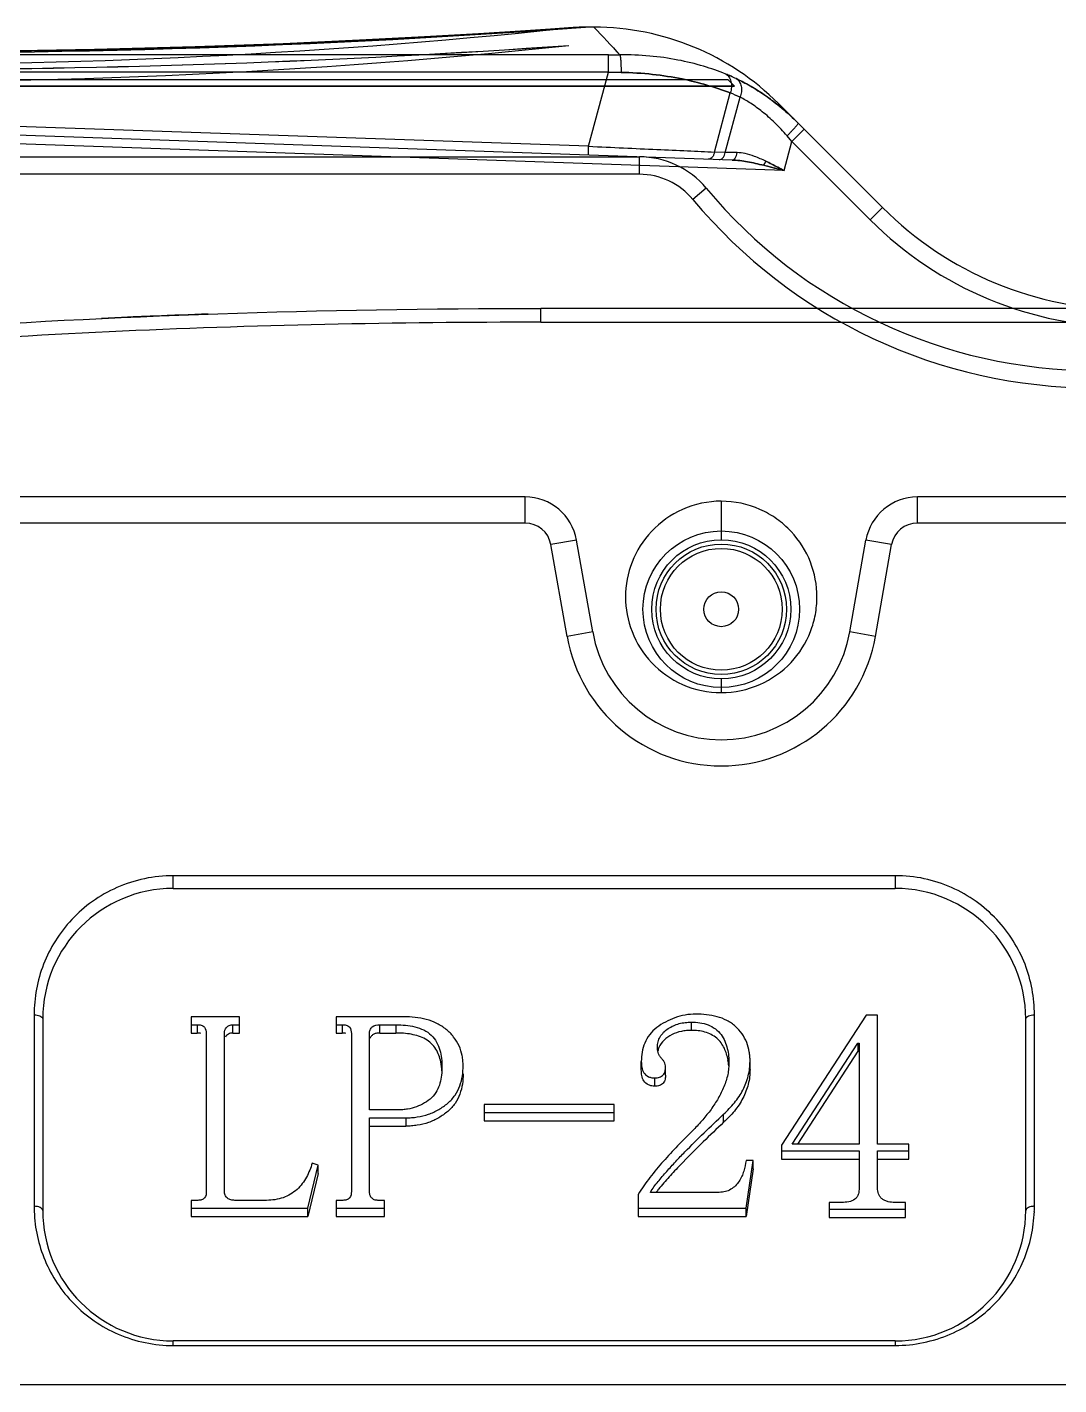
# Model space of a CAD drawing. Header units: millimetres. Extents: x 7426 to 8300, y 123 to 421.
# Drawn here: x 8124.758 to 8127.13, y 291.472 to 294.593 of the extents above; entities that cross this region are included whole.
import ezdxf

# ---------------------------------------------------------------- set-up
doc = ezdxf.new("R2010")
doc.units = ezdxf.units.MM
doc.layers.add('端子', color=102, linetype='Continuous')

msp = doc.modelspace()

# ---------------------------------------------------------------- linework, layer by layer
at = {"layer": '端子', "color": 0, "linetype": 'Continuous'}
for p, q in [((8126.0609, 294.5928), (8126.0411, 294.5928)), ((8126.0943, 294.5292), (8124.011, 294.5292)), ((8126.0943, 294.4894), (8126.0943, 294.5292)), ((8126.0943, 294.4894), (8124.011, 294.4894)), ((8124.0409, 294.4728), (8126.3687, 294.4728)), ((8126.0486, 294.3188), (8126.0943, 294.4894)), ((8126.0943, 294.4894), (8126.1232, 294.4888)), ((8126.1232, 294.4888), (8126.0943, 294.4894)), ((8126.3687, 294.4728), (8126.3839, 294.4574)), ((8126.3839, 294.4574), (8126.3687, 294.4728)), ((8126.3378, 294.3055), (8126.3743, 294.4414)), ((8126.3627, 294.3046), (8126.3968, 294.4317)), ((8126.7242, 294.1779), (8126.4852, 294.417)), ((8126.3782, 294.2873), (8123.3227, 294.394)), ((8126.0486, 294.3188), (8123.9962, 294.3905)), ((8126.498, 294.2631), (8124.1364, 294.3455)), ((8126.5441, 294.358), (8126.5159, 294.3298)), ((8126.0479, 294.2988), (8126.0486, 294.3188)), ((8126.498, 294.2631), (8126.5159, 294.3298)), ((8126.5159, 294.3298), (8126.5048, 294.3428)), ((8126.696, 294.1497), (8126.5159, 294.3298)), ((8124.1202, 294.2946), (8126.1652, 294.2946)), ((8126.1652, 294.2546), (8126.1652, 294.2946)), ((8126.3627, 294.3046), (8126.3378, 294.3055)), ((8126.39, 294.3043), (8126.3627, 294.3046)), ((8126.1652, 294.2546), (8124.3362, 294.2546)), ((8126.319, 294.2224), (8126.2882, 294.1968)), ((8126.7242, 294.1779), (8126.696, 294.1497)), ((8127.8409, 293.9461), (8125.9384, 293.9461)), ((8125.9384, 293.9145), (8125.9384, 293.9461)), ((8125.9384, 293.9145), (8127.8409, 293.9145)), ((8125.9026, 293.5128), (8124.1001, 293.5128)), ((8125.9026, 293.4528), (8125.9026, 293.5128)), ((8126.3535, 293.503), (8126.3535, 293.4146)), ((8127.9935, 293.5128), (8126.8043, 293.5128)), ((8126.8043, 293.4528), (8126.8043, 293.5128)), ((8125.9026, 293.4528), (8124.1001, 293.4528)), ((8127.9535, 293.4528), (8126.8043, 293.4528)), ((8126.0208, 293.4136), (8125.9617, 293.4032)), ((8126.058, 293.2025), (8126.0208, 293.4136)), ((8126.6489, 293.2025), (8126.6861, 293.4136)), ((8126.7452, 293.4032), (8126.6861, 293.4136)), ((8125.9989, 293.1921), (8125.9617, 293.4032)), ((8126.708, 293.1921), (8126.7452, 293.4032)), ((8126.058, 293.2025), (8125.9989, 293.1921)), ((8126.708, 293.1921), (8126.6489, 293.2025)), ((8126.3535, 293.0946), (8126.3535, 293.063)), ((8126.7536, 292.6422), (8125.0936, 292.6422)), ((8125.0936, 292.6128), (8125.0936, 292.6422)), ((8126.7536, 292.6422), (8126.7536, 292.6128)), ((8125.0936, 292.6128), (8126.7536, 292.6128)), ((8124.7736, 292.3222), (8124.7736, 291.8822)), ((8125.2461, 292.3178), (8125.135, 292.3178)), ((8125.135, 292.3178), (8125.135, 292.2805)), ((8125.2461, 292.2805), (8125.2461, 292.3178)), ((8125.6234, 292.3178), (8125.4683, 292.3178)), ((8125.4683, 292.3178), (8125.4683, 292.2805)), ((8126.6863, 292.3219), (8126.4923, 292.0226)), ((8126.7129, 292.3219), (8126.6863, 292.3219)), ((8126.7129, 292.0252), (8126.7129, 292.3219)), ((8127.0736, 291.8822), (8127.0736, 292.3222)), ((8124.7936, 292.3128), (8124.7936, 291.8728)), ((8125.135, 292.2995), (8125.1489, 292.2995)), ((8125.1489, 292.2995), (8125.1489, 292.2805)), ((8125.2309, 292.2995), (8125.2461, 292.2995)), ((8125.2309, 292.2805), (8125.2309, 292.2995)), ((8125.4683, 292.2995), (8125.4822, 292.2995)), ((8125.4822, 292.2995), (8125.4822, 292.2805)), ((8125.5685, 292.2995), (8125.6056, 292.2995)), ((8125.5685, 292.2805), (8125.5685, 292.2995)), ((8125.6056, 292.2995), (8125.6056, 292.2805)), ((8126.2847, 292.2866), (8126.2847, 292.3056)), ((8127.0536, 291.8728), (8127.0536, 292.3128)), ((8125.135, 292.2805), (8125.1489, 292.2805)), ((8125.1697, 292.2791), (8125.1697, 291.9162)), ((8125.2114, 291.9162), (8125.2114, 292.2791)), ((8125.2309, 292.2805), (8125.2461, 292.2805)), ((8125.4683, 292.2805), (8125.4822, 292.2805)), ((8125.5031, 292.2791), (8125.5031, 291.9162)), ((8125.5447, 292.1038), (8125.5447, 292.2797)), ((8125.5685, 292.2805), (8125.6056, 292.2805)), ((8126.5162, 292.0252), (8126.6678, 292.2574)), ((8126.6678, 292.2574), (8126.6704, 292.2574)), ((8126.6678, 292.2574), (8126.6678, 292.2385)), ((8126.6704, 292.2574), (8126.6704, 292.0252)), ((8126.6678, 292.2385), (8126.5286, 292.0252)), ((8126.6678, 292.2385), (8126.6704, 292.2385)), ((8126.1697, 292.1961), (8126.1697, 292.2151)), ((8126.2253, 292.1834), (8126.2253, 292.2024)), ((8126.4197, 292.1966), (8126.4197, 292.2156)), ((8126.2011, 292.1582), (8126.2011, 292.1771)), ((8125.6109, 292.1038), (8125.5447, 292.1038)), ((8126.1072, 292.116), (8125.8086, 292.116)), ((8125.8086, 292.116), (8125.8086, 292.0787)), ((8126.1072, 292.0787), (8126.1072, 292.116)), ((8125.5447, 292.0854), (8125.6282, 292.0854)), ((8125.5447, 291.9163), (8125.5447, 292.0854)), ((8125.6282, 292.0854), (8125.6282, 292.0665)), ((8125.8086, 292.0976), (8126.1072, 292.0976)), ((8125.8086, 292.0787), (8126.1072, 292.0787)), ((8126.3589, 292.0753), (8126.3589, 292.0942)), ((8125.5447, 292.0665), (8125.6282, 292.0665)), ((8126.4923, 292.0226), (8126.4923, 291.9908)), ((8126.4923, 292.0097), (8126.6704, 292.0097)), ((8126.6704, 292.0252), (8126.5162, 292.0252)), ((8126.6704, 292.0097), (8126.6704, 291.9246)), ((8126.7847, 292.0252), (8126.7129, 292.0252)), ((8126.7129, 292.0097), (8126.7847, 292.0097)), ((8126.7129, 291.9246), (8126.7129, 292.0097)), ((8126.7847, 291.9908), (8126.7847, 292.0252)), ((8125.4032, 291.8775), (8125.4267, 291.9764)), ((8125.4267, 291.9764), (8125.4132, 291.9814)), ((8125.4267, 291.9574), (8125.4267, 291.9764)), ((8126.4267, 291.9876), (8126.4106, 291.9876)), ((8126.4107, 291.8775), (8126.4267, 291.9876)), ((8126.4267, 291.9686), (8126.4267, 291.9876)), ((8126.4923, 291.9908), (8126.6704, 291.9908)), ((8126.7129, 291.9908), (8126.7847, 291.9908)), ((8125.4267, 291.9574), (8125.4032, 291.8585)), ((8126.4267, 291.9686), (8126.4107, 291.8585)), ((8126.3489, 291.9142), (8126.1906, 291.9142)), ((8125.1502, 291.8958), (8125.135, 291.8958)), ((8125.135, 291.8958), (8125.135, 291.8585)), ((8125.3083, 291.8958), (8125.2356, 291.8958)), ((8125.4835, 291.8958), (8125.4683, 291.8958)), ((8125.4683, 291.8958), (8125.4683, 291.8585)), ((8125.5795, 291.8958), (8125.5643, 291.8958)), ((8125.5795, 291.8585), (8125.5795, 291.8958)), ((8126.1628, 291.9093), (8126.1628, 291.8585)), ((8126.6306, 291.891), (8126.6013, 291.891)), ((8126.6013, 291.891), (8126.6013, 291.8566)), ((8126.7767, 291.891), (8126.7528, 291.891)), ((8126.7767, 291.8566), (8126.7767, 291.891)), ((8125.135, 291.8775), (8125.4032, 291.8775)), ((8125.135, 291.8585), (8125.4032, 291.8585)), ((8125.4032, 291.8585), (8125.4032, 291.8775)), ((8125.4683, 291.8775), (8125.5795, 291.8775)), ((8125.4683, 291.8585), (8125.5795, 291.8585)), ((8126.1628, 291.8775), (8126.4107, 291.8775)), ((8126.1628, 291.8585), (8126.4107, 291.8585)), ((8126.4107, 291.8585), (8126.4107, 291.8775)), ((8126.6013, 291.8756), (8126.7767, 291.8756)), ((8126.6013, 291.8566), (8126.7767, 291.8566)), ((8126.7536, 291.5728), (8125.0936, 291.5728)), ((8125.0936, 291.5622), (8125.0936, 291.5728)), ((8126.7536, 291.5728), (8126.7536, 291.5622)), ((8125.0936, 291.5622), (8126.7536, 291.5622)), ((8127.9263, 291.4717), (8121.3733, 291.4722))]:
    msp.add_line(p, q, dxfattribs=at)
for points in [[(8126.0131, 294.5918), (8125.9609, 294.5882), (8125.8922, 294.5836), (8125.7952, 294.5775), (8125.6716, 294.5703), (8125.522, 294.5626), (8125.3463, 294.5547), (8125.1437, 294.5474), (8124.9125, 294.5412), (8124.6487, 294.537), (8124.3488, 294.536), (8124.0207, 294.5394)], [(8125.9991, 294.5905), (8126.0061, 294.5912), (8126.0131, 294.5918)], [(8126.0411, 294.5928), (8126.0271, 294.5925), (8126.0131, 294.5918)]]:
    msp.add_lwpolyline(points, dxfattribs=at)
for radius in [0.18, 0.16, 0.15, 0.14, 0.04]:
    msp.add_circle((8126.3535, 293.2546), radius, dxfattribs=at)
for centre, radius, start, end in [((8124.4217, 316.6703), 22.1369, 268.94365, 274.19533), ((8124.4224, 309.5075), 15, 269.18217, 276.03346), ((8124.4212, 317.0774), 22.5421, 270.00322, 274.01387), ((8148.4538, 315.5657), 30.6807, 223.12445, 223.28707), ((8148.4048, 315.5196), 30.6135, 223.12427, 223.28726), ((8126.0609, 293.9927), 0.6, 45, 90), ((8124.4224, 309.5075), 15.04, 268.47599, 276.03355), ((8124.4213, 317.0887), 22.5934, 270.003, 274.01529), ((8124.4214, 317.0858), 22.5904, 270.00264, 274.01545), ((8126.0943, 297.8913), 3.3621, 270, 270.4462), ((8126.1872, 294.048), 0.4713, 64.7975, 68.0165), ((8126.1879, 294.0495), 0.4697, 64.7918, 68.0223), ((8126.2147, 294.0422), 0.43, 64.9416, 68.2106), ((8126.2149, 294.0428), 0.4293, 64.9379, 68.2123), ((8126.1652, 294.0946), 0.2, 39.7337, 90), ((8126.1652, 294.0946), 0.16, 39.7337, 90), ((8127.2117, 294.9644), 1.1608, 219.7337, 270), ((8127.2117, 294.9644), 1.2008, 219.7337, 270), ((8127.2899, 294.7436), 0.8, 225, 270), ((8127.2899, 294.7436), 0.84, 225, 270), ((8125.8428, 274.6903), 19.2546, 91.99189, 92.72036), ((8125.84, 274.7441), 19.2007, 92.23051, 92.54265), ((8125.9026, 293.3928), 0.12, 10, 90), ((8126.8043, 293.3928), 0.12, 90, 170), ((8125.9026, 293.3928), 0.06, 10, 90), ((8126.8043, 293.3928), 0.06, 90, 170), ((8126.3535, 293.2546), 0.36, 190, 350), ((8126.3535, 293.2546), 0.3, 190, 350), ((8125.0936, 292.3128), 0.3, 90, 180), ((8126.7536, 292.3128), 0.3, 0, 90), ((8126.2411, 292.1958), 0.1298, 4.0691, 10.0842), ((8130.9989, 287.1861), 6.7405, 133.50215, 134.05472), ((8127.2701, 291.0745), 1.3573, 141.3923, 141.7755), ((8125.1452, 291.8867), 0.3716, 180.6814, 182.5471), ((8126.6926, 291.8874), 0.381, 357.4051, 359.224), ((8125.0936, 291.8728), 0.3, 180, 270), ((8126.7536, 291.8728), 0.3, 270, 0)]:
    msp.add_arc(centre, radius, start, end, dxfattribs=at)
for points, knots in [([(8126.3637, 294.485), (8126.347, 294.4917), (8126.3109, 294.5043), (8126.2525, 294.5186), (8126.1881, 294.5276), (8126.1433, 294.5295), (8126.1205, 294.5293)], [0, 0, 0, 0, 0.21675, 0.460521, 0.724387, 1, 1, 1, 1]), ([(8126.1205, 294.5293), (8126.1207, 294.5289), (8126.1211, 294.5275), (8126.1215, 294.5248), (8126.1219, 294.5208), (8126.1224, 294.5157), (8126.1227, 294.5095), (8126.123, 294.5005), (8126.1232, 294.4935), (8126.1232, 294.4888)], [0, 0, 0, 0, 0.035577, 0.102165, 0.201727, 0.33112, 0.484977, 0.65415, 1, 1, 1, 1]), ([(8126.1205, 294.5293), (8126.1207, 294.5289), (8126.1211, 294.5275), (8126.1215, 294.5248), (8126.122, 294.5208), (8126.1224, 294.5156), (8126.1227, 294.5095), (8126.123, 294.5004), (8126.1232, 294.4935), (8126.1232, 294.4888)], [0, 0, 0, 0, 0.035902, 0.103072, 0.203302, 0.333207, 0.487199, 0.65605, 1, 1, 1, 1]), ([(8126.3743, 294.4414), (8126.3566, 294.4482), (8126.32, 294.4604), (8126.2604, 294.4752), (8126.1944, 294.4854), (8126.1474, 294.4884), (8126.1232, 294.4888)], [0, 0, 0, 0, 0.221011, 0.450342, 0.717066, 1, 1, 1, 1]), ([(8126.1232, 294.4888), (8126.1474, 294.4884), (8126.1944, 294.4854), (8126.2604, 294.4752), (8126.32, 294.4604), (8126.3566, 294.4483), (8126.3743, 294.4414)], [0, 0, 0, 0, 0.282948, 0.549585, 0.778759, 1, 1, 1, 1]), ([(8126.3637, 294.485), (8126.3665, 294.4835), (8126.372, 294.4785), (8126.3767, 294.4676), (8126.3775, 294.4546), (8126.3757, 294.4457), (8126.3743, 294.4414)], [0, 0, 0, 0, 0.201467, 0.443116, 0.718729, 1, 1, 1, 1]), ([(8126.3879, 294.4744), (8126.3988, 294.4693), (8126.4219, 294.4571), (8126.457, 294.4346), (8126.4942, 294.4061), (8126.5182, 294.384), (8126.5303, 294.3719)], [0, 0, 0, 0, 0.203824, 0.445382, 0.708283, 1, 1, 1, 1]), ([(8126.3879, 294.4744), (8126.3908, 294.4728), (8126.396, 294.4676), (8126.4, 294.4566), (8126.4003, 294.4441), (8126.3982, 294.4357), (8126.3968, 294.4317)], [0, 0, 0, 0, 0.20945, 0.454553, 0.727116, 1, 1, 1, 1]), ([(8126.5303, 294.3719), (8126.5212, 294.381), (8126.5029, 294.3982), (8126.4741, 294.4218), (8126.4451, 294.4425), (8126.4164, 294.4601), (8126.3972, 294.4701), (8126.3879, 294.4744)], [0, 0, 0, 0, 0.218539, 0.427338, 0.632857, 0.825939, 1, 1, 1, 1]), ([(8124.1111, 294.4598), (8124.1192, 294.4593), (8124.1359, 294.4583), (8124.1609, 294.4577), (8124.1863, 294.4574), (8124.2117, 294.4574), (8124.2374, 294.4574), (8124.2631, 294.4574), (8124.2849, 294.4574), (8124.3037, 294.4574), (8124.3218, 294.4574), (8124.3426, 294.4574), (8124.3673, 294.4574), (8124.3909, 294.4574), (8124.4176, 294.4574), (8124.4452, 294.4574), (8124.4773, 294.4574), (8124.5139, 294.4574), (8124.5552, 294.4574), (8124.6006, 294.4574), (8124.6499, 294.4574), (8124.7065, 294.4574), (8124.7687, 294.4574), (8124.8372, 294.4574), (8124.9134, 294.4574), (8124.9978, 294.4574), (8125.092, 294.4574), (8125.1962, 294.4574), (8125.3134, 294.4574), (8125.4462, 294.4574), (8125.5918, 294.4574), (8125.7583, 294.4574), (8125.9424, 294.4574), (8126.1543, 294.4574), (8126.3032, 294.4574), (8126.3839, 294.4574)], [0, 0, 0, 0, 0.010793, 0.022049, 0.033027, 0.044297, 0.055553, 0.067032, 0.078152, 0.084341, 0.091798, 0.102126, 0.111787, 0.124389, 0.133255, 0.147086, 0.160785, 0.175674, 0.195378, 0.215289, 0.235577, 0.260493, 0.289924, 0.317633, 0.350965, 0.390443, 0.4291, 0.475314, 0.528024, 0.58376, 0.650531, 0.720282, 0.803523, 0.89348, 1, 1, 1, 1]), ([(8126.3839, 294.4574), (8126.3254, 294.4574), (8126.2121, 294.4574), (8126.0473, 294.4574), (8125.8927, 294.4574), (8125.7479, 294.4574), (8125.6124, 294.4574), (8125.486, 294.4574), (8125.3681, 294.4574), (8125.2583, 294.4574), (8125.1446, 294.4574), (8125.0234, 294.4574), (8124.8952, 294.4574), (8124.7724, 294.4574), (8124.6587, 294.4574), (8124.5615, 294.4574), (8124.489, 294.4574), (8124.4406, 294.4574), (8124.4073, 294.4574), (8124.3796, 294.4574), (8124.3564, 294.4574), (8124.3372, 294.4574), (8124.3212, 294.4574), (8124.308, 294.4574), (8124.2902, 294.4574), (8124.264, 294.4574), (8124.228, 294.4574), (8124.193, 294.4574), (8124.1707, 294.4576), (8124.1619, 294.4577)], [0, 0, 0, 0, 0.078897, 0.15301, 0.222527, 0.287635, 0.348522, 0.405376, 0.458385, 0.507736, 0.553616, 0.611853, 0.671416, 0.726594, 0.777671, 0.824932, 0.85782, 0.875559, 0.890372, 0.902725, 0.913015, 0.921575, 0.928688, 0.934584, 0.939454, 0.952741, 0.969895, 0.988037, 1, 1, 1, 1]), ([(8126.5048, 294.3428), (8126.4958, 294.3535), (8126.4776, 294.3729), (8126.4494, 294.3979), (8126.4226, 294.4172), (8126.405, 294.4275), (8126.3968, 294.4317)], [0, 0, 0, 0, 0.297031, 0.565725, 0.802942, 1, 1, 1, 1]), ([(8126.5048, 294.3428), (8126.5064, 294.3445), (8126.5098, 294.3479), (8126.5147, 294.353), (8126.5193, 294.358), (8126.5234, 294.3624), (8126.5266, 294.3661), (8126.5288, 294.3689), (8126.53, 294.3706), (8126.5304, 294.3715), (8126.5304, 294.3718), (8126.5303, 294.3719)], [0, 0, 0, 0, 0.183252, 0.36893, 0.546637, 0.704829, 0.832934, 0.925342, 0.97933, 0.993116, 1, 1, 1, 1]), ([(8126.0486, 294.3188), (8126.0753, 294.3177), (8126.1277, 294.3152), (8126.2036, 294.3118), (8126.2732, 294.3086), (8126.3173, 294.3065), (8126.3378, 294.3055)], [0, 0, 0, 0, 0.277526, 0.542999, 0.786811, 1, 1, 1, 1]), ([(8126.3378, 294.3055), (8126.3375, 294.3033), (8126.3363, 294.299), (8126.3331, 294.2935), (8126.3285, 294.29), (8126.3251, 294.2891), (8126.3235, 294.2892)], [0, 0, 0, 0, 0.28787, 0.562354, 0.798738, 1, 1, 1, 1]), ([(8126.3484, 294.2883), (8126.35, 294.2883), (8126.3535, 294.2891), (8126.3581, 294.2927), (8126.3612, 294.2982), (8126.3624, 294.3025), (8126.3627, 294.3046)], [0, 0, 0, 0, 0.206785, 0.44651, 0.719109, 1, 1, 1, 1]), ([(8126.3782, 294.2873), (8126.3795, 294.2872), (8126.3826, 294.2883), (8126.3863, 294.2921), (8126.3888, 294.2978), (8126.3897, 294.302), (8126.39, 294.3043)], [0, 0, 0, 0, 0.182529, 0.413659, 0.69783, 1, 1, 1, 1]), ([(8126.3782, 294.2873), (8126.3796, 294.2872), (8126.3827, 294.2882), (8126.3863, 294.2921), (8126.3888, 294.2977), (8126.3897, 294.302), (8126.39, 294.3043)], [0, 0, 0, 0, 0.187759, 0.414008, 0.688835, 1, 1, 1, 1]), ([(8126.451, 294.2752), (8126.4387, 294.2782), (8126.4147, 294.2837), (8126.3902, 294.2869), (8126.3782, 294.2873)], [0, 0, 0, 0, 0.511741, 1, 1, 1, 1]), ([(8126.3782, 294.2873), (8126.3902, 294.2869), (8126.4147, 294.2837), (8126.4387, 294.2782), (8126.451, 294.2752)], [0, 0, 0, 0, 0.488278, 1, 1, 1, 1]), ([(8126.4558, 294.2846), (8126.4474, 294.2886), (8126.4319, 294.2953), (8126.4099, 294.3024), (8126.3962, 294.3043), (8126.39, 294.3043)], [0, 0, 0, 0, 0.405592, 0.731492, 1, 1, 1, 1]), ([(8126.4558, 294.2846), (8126.4554, 294.2837), (8126.454, 294.2806), (8126.4523, 294.2775), (8126.451, 294.2752)], [0, 0, 0, 0, 0.258168, 1, 1, 1, 1]), ([(8126.451, 294.2752), (8126.4514, 294.2759), (8126.4532, 294.279), (8126.4547, 294.2821), (8126.4558, 294.2846)], [0, 0, 0, 0, 0.235301, 1, 1, 1, 1]), ([(8126.4558, 294.2846), (8126.4604, 294.2824), (8126.4697, 294.2779), (8126.4837, 294.2706), (8126.4932, 294.2656), (8126.498, 294.2631)], [0, 0, 0, 0, 0.320685, 0.654525, 1, 1, 1, 1]), ([(8126.498, 294.2631), (8126.4932, 294.2656), (8126.4837, 294.2706), (8126.4697, 294.2779), (8126.4604, 294.2824), (8126.4558, 294.2846)], [0, 0, 0, 0, 0.345465, 0.679344, 1, 1, 1, 1]), ([(8126.498, 294.2631), (8126.4941, 294.2641), (8126.4784, 294.2683), (8126.4627, 294.2724), (8126.451, 294.2752)], [0, 0, 0, 0, 0.251042, 1, 1, 1, 1]), ([(8126.451, 294.2752), (8126.4549, 294.2743), (8126.4706, 294.2704), (8126.4862, 294.2662), (8126.498, 294.2631)], [0, 0, 0, 0, 0.24871, 1, 1, 1, 1]), ([(8125.9384, 293.9145), (8125.6075, 293.9145), (8124.946, 293.901), (8124.2858, 293.8527), (8123.9573, 293.8168)], [0, 0, 0, 0, 0.500276, 1, 1, 1, 1]), ([(8126.3535, 293.503), (8126.3231, 293.5032), (8126.2629, 293.4902), (8126.1898, 293.4384), (8126.1439, 293.3654), (8126.1283, 293.283), (8126.1439, 293.2005), (8126.1898, 293.1275), (8126.2629, 293.0759), (8126.3232, 293.0626), (8126.3535, 293.063)], [0, 0, 0, 0, 0.13251, 0.260003, 0.381714, 0.500029, 0.618316, 0.740033, 0.867519, 1, 1, 1, 1]), ([(8126.3535, 293.063), (8126.3838, 293.063), (8126.4441, 293.0757), (8126.5171, 293.1276), (8126.5559, 293.189), (8126.571, 293.2422), (8126.576, 293.2965), (8126.5632, 293.3655), (8126.5251, 293.4257), (8126.4817, 293.4635), (8126.4297, 293.4933), (8126.3838, 293.503), (8126.3535, 293.503)], [0, 0, 0, 0, 0.132334, 0.259686, 0.381261, 0.440824, 0.499937, 0.618094, 0.739685, 0.80289, 0.867669, 1, 1, 1, 1]), ([(8125.0936, 292.6422), (8125.0495, 292.6424), (8124.9828, 292.628), (8124.9071, 292.5849), (8124.8591, 292.543), (8124.8212, 292.4937), (8124.7936, 292.4394), (8124.7774, 292.3816), (8124.7739, 292.3419), (8124.7736, 292.3222)], [0, 0, 0, 0, 0.264095, 0.393339, 0.519481, 0.642589, 0.763225, 0.882053, 1, 1, 1, 1]), ([(8127.0736, 292.3222), (8127.0734, 292.3419), (8127.0698, 292.3816), (8127.0535, 292.4394), (8127.026, 292.4937), (8126.9881, 292.543), (8126.9402, 292.5849), (8126.8836, 292.6171), (8126.8204, 292.6376), (8126.7759, 292.6424), (8126.7536, 292.6422)], [0, 0, 0, 0, 0.117778, 0.236449, 0.356917, 0.479845, 0.605801, 0.734861, 0.866692, 1, 1, 1, 1]), ([(8124.7736, 292.3222), (8124.7762, 292.3222), (8124.7808, 292.3218), (8124.788, 292.3199), (8124.7936, 292.316), (8124.7936, 292.3128)], [0, 0, 0, 0, 0.325865, 0.588941, 1, 1, 1, 1]), ([(8125.76, 292.2054), (8125.7599, 292.2093), (8125.7597, 292.2171), (8125.7575, 292.2325), (8125.7514, 292.2514), (8125.7388, 292.2721), (8125.7214, 292.2898), (8125.7, 292.3036), (8125.6755, 292.3123), (8125.6497, 292.317), (8125.6322, 292.3177), (8125.6234, 292.3178)], [0, 0, 0, 0, 0.058393, 0.116898, 0.234754, 0.355012, 0.478557, 0.60563, 0.735749, 0.867558, 1, 1, 1, 1]), ([(8126.2947, 292.3239), (8126.2866, 292.3237), (8126.2702, 292.3227), (8126.2467, 292.3162), (8126.2249, 292.3062), (8126.2049, 292.2937), (8126.1882, 292.2776), (8126.177, 292.258), (8126.1707, 292.2368), (8126.1699, 292.2223), (8126.1697, 292.2151)], [0, 0, 0, 0, 0.132543, 0.263947, 0.39349, 0.520904, 0.644883, 0.765102, 0.883003, 1, 1, 1, 1]), ([(8126.4197, 292.2156), (8126.4197, 292.2192), (8126.4196, 292.2265), (8126.4175, 292.2411), (8126.4127, 292.2591), (8126.4017, 292.279), (8126.3892, 292.2936), (8126.3771, 292.3035), (8126.3632, 292.3116), (8126.344, 292.3188), (8126.3196, 292.3233), (8126.303, 292.3238), (8126.2947, 292.3239)], [0, 0, 0, 0, 0.058521, 0.117145, 0.235009, 0.354957, 0.477846, 0.540811, 0.604847, 0.735084, 0.867221, 1, 1, 1, 1]), ([(8127.0536, 292.3128), (8127.0536, 292.316), (8127.0592, 292.3199), (8127.0664, 292.3218), (8127.0711, 292.3222), (8127.0736, 292.3222)], [0, 0, 0, 0, 0.411053, 0.67413, 1, 1, 1, 1]), ([(8125.1489, 292.2995), (8125.1519, 292.2994), (8125.1578, 292.2992), (8125.1683, 292.2937), (8125.1695, 292.2844), (8125.1697, 292.2791)], [0, 0, 0, 0, 0.2693, 0.527057, 1, 1, 1, 1]), ([(8125.2114, 292.2791), (8125.2115, 292.2841), (8125.2132, 292.2927), (8125.2213, 292.2978), (8125.2266, 292.2993), (8125.2295, 292.2994), (8125.2309, 292.2995)], [0, 0, 0, 0, 0.473725, 0.73091, 0.864799, 1, 1, 1, 1]), ([(8125.4822, 292.2995), (8125.4852, 292.2994), (8125.4911, 292.2992), (8125.5017, 292.2937), (8125.5029, 292.2844), (8125.5031, 292.2791)], [0, 0, 0, 0, 0.2693, 0.527057, 1, 1, 1, 1]), ([(8125.5447, 292.2797), (8125.5449, 292.2824), (8125.5454, 292.2881), (8125.553, 292.2976), (8125.5625, 292.2993), (8125.5685, 292.2995)], [0, 0, 0, 0, 0.236315, 0.480549, 1, 1, 1, 1]), ([(8125.6056, 292.2995), (8125.6129, 292.2993), (8125.6276, 292.299), (8125.6492, 292.2953), (8125.6697, 292.2885), (8125.6873, 292.2765), (8125.6999, 292.2601), (8125.707, 292.2415), (8125.7109, 292.2223), (8125.7112, 292.2093), (8125.7114, 292.2029)], [0, 0, 0, 0, 0.133159, 0.265727, 0.396583, 0.523475, 0.645738, 0.764851, 0.882635, 1, 1, 1, 1]), ([(8126.2066, 292.2477), (8126.2069, 292.2518), (8126.2074, 292.2603), (8126.2127, 292.2722), (8126.2208, 292.2826), (8126.235, 292.294), (8126.2522, 292.3015), (8126.2706, 292.3051), (8126.28, 292.3054), (8126.2847, 292.3056)], [0, 0, 0, 0, 0.116286, 0.234436, 0.355654, 0.480548, 0.737033, 0.86818, 1, 1, 1, 1]), ([(8126.2847, 292.2866), (8126.2809, 292.2865), (8126.2732, 292.2862), (8126.258, 292.284), (8126.2401, 292.2779), (8126.2215, 292.2655), (8126.2128, 292.2535), (8126.2101, 292.247)], [0, 0, 0, 0, 0.130014, 0.259481, 0.515053, 0.763075, 1, 1, 1, 1]), ([(8126.2847, 292.3056), (8126.2913, 292.3054), (8126.3044, 292.3048), (8126.3234, 292.3), (8126.3403, 292.2908), (8126.3577, 292.2734), (8126.3669, 292.2507), (8126.3707, 292.2276), (8126.371, 292.216), (8126.3711, 292.2102)], [0, 0, 0, 0, 0.134294, 0.267299, 0.397093, 0.522485, 0.762732, 0.881522, 1, 1, 1, 1]), ([(8126.369, 292.2186), (8126.3673, 292.2278), (8126.362, 292.2463), (8126.3443, 292.2707), (8126.321, 292.2822), (8126.3006, 292.2861), (8126.29, 292.2865), (8126.2847, 292.2866)], [0, 0, 0, 0, 0.236106, 0.479018, 0.734973, 0.867135, 1, 1, 1, 1]), ([(8125.2309, 292.2805), (8125.2291, 292.2805), (8125.2254, 292.2803), (8125.2189, 292.2777), (8125.2148, 292.2738), (8125.2135, 292.2708)], [0, 0, 0, 0, 0.261583, 0.518824, 1, 1, 1, 1]), ([(8125.5685, 292.2805), (8125.5661, 292.2805), (8125.5614, 292.2802), (8125.5548, 292.278), (8125.5491, 292.2743), (8125.5467, 292.2704), (8125.546, 292.2684)], [0, 0, 0, 0, 0.259736, 0.516123, 0.764236, 1, 1, 1, 1]), ([(8125.7086, 292.2141), (8125.7063, 292.2243), (8125.6995, 292.2453), (8125.6788, 292.2649), (8125.6579, 292.2737), (8125.6408, 292.2779), (8125.6233, 292.2802), (8125.6115, 292.2804), (8125.6056, 292.2805)], [0, 0, 0, 0, 0.234232, 0.47856, 0.606959, 0.737305, 0.868476, 1, 1, 1, 1]), ([(8126.2253, 292.2024), (8126.2252, 292.2044), (8126.2248, 292.2086), (8126.2222, 292.2144), (8126.2186, 292.2196), (8126.2142, 292.2243), (8126.2106, 292.2296), (8126.2083, 292.2355), (8126.2068, 292.2415), (8126.2067, 292.2456), (8126.2066, 292.2477)], [0, 0, 0, 0, 0.122534, 0.247232, 0.374006, 0.502921, 0.629578, 0.75438, 0.877376, 1, 1, 1, 1]), ([(8125.7114, 292.2029), (8125.7113, 292.1966), (8125.7109, 292.1839), (8125.7073, 292.1652), (8125.7004, 292.1471), (8125.6884, 292.1311), (8125.6716, 292.1193), (8125.6529, 292.1101), (8125.6357, 292.1058), (8125.6216, 292.104), (8125.6145, 292.1038), (8125.6109, 292.1038)], [0, 0, 0, 0, 0.117644, 0.235745, 0.355066, 0.477493, 0.604436, 0.734403, 0.866583, 0.93323, 1, 1, 1, 1]), ([(8125.6282, 292.0854), (8125.6326, 292.0855), (8125.6415, 292.0857), (8125.6591, 292.0878), (8125.6806, 292.0929), (8125.7042, 292.1039), (8125.7252, 292.1185), (8125.7423, 292.1368), (8125.7531, 292.1587), (8125.7592, 292.1818), (8125.7598, 292.1976), (8125.76, 292.2054)], [0, 0, 0, 0, 0.066546, 0.132979, 0.264822, 0.394508, 0.521478, 0.644855, 0.764756, 0.882728, 1, 1, 1, 1]), ([(8126.1697, 292.2151), (8126.1698, 292.2106), (8126.1703, 292.2017), (8126.1746, 292.1883), (8126.1842, 292.1804), (8126.1935, 292.1775), (8126.1986, 292.1773), (8126.2011, 292.1771)], [0, 0, 0, 0, 0.238132, 0.478817, 0.731541, 0.865005, 1, 1, 1, 1]), ([(8126.2011, 292.1582), (8126.1986, 292.1583), (8126.1935, 292.1586), (8126.1842, 292.1614), (8126.1746, 292.1694), (8126.1703, 292.1828), (8126.1698, 292.1917), (8126.1697, 292.1961)], [0, 0, 0, 0, 0.134995, 0.268459, 0.521183, 0.761868, 1, 1, 1, 1]), ([(8126.2011, 292.1771), (8126.2046, 292.1773), (8126.2117, 292.1777), (8126.2207, 292.1836), (8126.2248, 292.1928), (8126.2252, 292.1992), (8126.2253, 292.2024)], [0, 0, 0, 0, 0.267329, 0.522269, 0.763149, 1, 1, 1, 1]), ([(8126.3711, 292.2102), (8126.3709, 292.2054), (8126.3705, 292.1957), (8126.3678, 292.1813), (8126.3636, 292.1672), (8126.3565, 292.1488), (8126.345, 292.1266), (8126.3337, 292.1101), (8126.3277, 292.102)], [0, 0, 0, 0, 0.122798, 0.24588, 0.369763, 0.494305, 0.745594, 1, 1, 1, 1]), ([(8126.3589, 292.0942), (8126.3633, 292.0983), (8126.3721, 292.1064), (8126.3879, 292.1243), (8126.4011, 292.1439), (8126.4105, 292.1652), (8126.4158, 292.1817), (8126.4191, 292.1985), (8126.4195, 292.2099), (8126.4197, 292.2156)], [0, 0, 0, 0, 0.129501, 0.257606, 0.509303, 0.633273, 0.756178, 0.878318, 1, 1, 1, 1]), ([(8126.4197, 292.1966), (8126.4195, 292.1909), (8126.4191, 292.1796), (8126.4158, 292.1627), (8126.4105, 292.1463), (8126.4011, 292.125), (8126.3879, 292.1053), (8126.3721, 292.0875), (8126.3633, 292.0794), (8126.3589, 292.0753)], [0, 0, 0, 0, 0.121682, 0.243822, 0.366727, 0.490697, 0.742394, 0.870499, 1, 1, 1, 1]), ([(8125.76, 292.1865), (8125.7598, 292.1787), (8125.7592, 292.1629), (8125.7531, 292.1397), (8125.7423, 292.1179), (8125.7252, 292.0995), (8125.7042, 292.085), (8125.6806, 292.0739), (8125.6591, 292.0688), (8125.6415, 292.0667), (8125.6326, 292.0665), (8125.6282, 292.0665)], [0, 0, 0, 0, 0.117272, 0.235244, 0.355145, 0.478522, 0.605492, 0.735178, 0.867021, 0.933454, 1, 1, 1, 1]), ([(8126.2253, 292.1834), (8126.2252, 292.1803), (8126.2248, 292.1739), (8126.2207, 292.1647), (8126.2117, 292.1587), (8126.2046, 292.1583), (8126.2011, 292.1582)], [0, 0, 0, 0, 0.236851, 0.477731, 0.732671, 1, 1, 1, 1]), ([(8126.3277, 292.102), (8126.3216, 292.0938), (8126.3086, 292.0778), (8126.2944, 292.063), (8126.2872, 292.0555)], [0, 0, 0, 0, 0.497864, 1, 1, 1, 1]), ([(8126.1906, 291.9142), (8126.1954, 291.923), (8126.205, 291.935), (8126.2179, 291.9507), (8126.2315, 291.966), (8126.2486, 291.9852), (8126.2772, 292.0149), (8126.3138, 292.0514), (8126.3438, 292.0799), (8126.3589, 292.0942)], [0, 0, 0, 0, 0.122881, 0.184914, 0.247194, 0.371925, 0.497116, 0.748225, 1, 1, 1, 1]), ([(8126.2872, 292.0555), (8126.2643, 292.0328), (8126.2303, 291.9984), (8126.1944, 291.955), (8126.1752, 291.9295), (8126.1668, 291.9161), (8126.1628, 291.9093)], [0, 0, 0, 0, 0.503553, 0.75306, 0.877037, 1, 1, 1, 1]), ([(8126.3119, 292.0303), (8126.294, 292.0129), (8126.2721, 291.9906), (8126.2462, 291.9635), (8126.2296, 291.945), (8126.2172, 291.9312), (8126.2095, 291.9215)], [0, 0, 0, 0, 0.501626, 0.62667, 0.751354, 1, 1, 1, 1]), ([(8125.4132, 291.9814), (8125.4097, 291.9704), (8125.4013, 291.9484), (8125.3833, 291.924), (8125.3635, 291.9096), (8125.3406, 291.8985), (8125.3211, 291.896), (8125.3083, 291.8958)], [0, 0, 0, 0, 0.23762, 0.481147, 0.607566, 0.7368, 1, 1, 1, 1]), ([(8126.4106, 291.9876), (8126.4092, 291.9793), (8126.4069, 291.9668), (8126.4009, 291.951), (8126.3928, 291.9356), (8126.38, 291.9224), (8126.363, 291.9151), (8126.3536, 291.9144), (8126.3489, 291.9142)], [0, 0, 0, 0, 0.239144, 0.359936, 0.482086, 0.733207, 0.865335, 1, 1, 1, 1]), ([(8125.1697, 291.9162), (8125.1697, 291.9111), (8125.1687, 291.9021), (8125.1588, 291.8961), (8125.1531, 291.8959), (8125.1502, 291.8958)], [0, 0, 0, 0, 0.473927, 0.730567, 1, 1, 1, 1]), ([(8125.2356, 291.8958), (8125.2324, 291.8959), (8125.2262, 291.8964), (8125.2177, 291.9003), (8125.2121, 291.9076), (8125.2115, 291.9134), (8125.2114, 291.9162)], [0, 0, 0, 0, 0.265086, 0.52293, 0.765366, 1, 1, 1, 1]), ([(8125.5031, 291.9162), (8125.503, 291.9111), (8125.5021, 291.9021), (8125.4922, 291.8961), (8125.4864, 291.8959), (8125.4835, 291.8958)], [0, 0, 0, 0, 0.473927, 0.730567, 1, 1, 1, 1]), ([(8125.5643, 291.8958), (8125.5614, 291.8959), (8125.5558, 291.8966), (8125.5488, 291.9014), (8125.5452, 291.9086), (8125.5448, 291.9137), (8125.5447, 291.9163)], [0, 0, 0, 0, 0.266287, 0.521567, 0.763072, 1, 1, 1, 1]), ([(8126.6704, 291.9246), (8126.6703, 291.9199), (8126.6698, 291.9127), (8126.666, 291.9038), (8126.6591, 291.8961), (8126.6463, 291.8915), (8126.6359, 291.8912), (8126.6306, 291.891)], [0, 0, 0, 0, 0.23413, 0.353489, 0.476707, 0.734693, 1, 1, 1, 1]), ([(8126.7528, 291.891), (8126.7476, 291.8912), (8126.7396, 291.8916), (8126.7298, 291.8951), (8126.723, 291.8987), (8126.7178, 291.9041), (8126.7148, 291.9107), (8126.7131, 291.9176), (8126.713, 291.9223), (8126.7129, 291.9246)], [0, 0, 0, 0, 0.264253, 0.394809, 0.522848, 0.646214, 0.765716, 0.883066, 1, 1, 1, 1]), ([(8124.7936, 291.8728), (8124.7936, 291.8757), (8124.7885, 291.8797), (8124.7812, 291.8817), (8124.7763, 291.8822), (8124.7736, 291.8822)], [0, 0, 0, 0, 0.380279, 0.653617, 1, 1, 1, 1]), ([(8127.0736, 291.8822), (8127.0709, 291.8822), (8127.066, 291.8817), (8127.0588, 291.8797), (8127.0536, 291.8757), (8127.0536, 291.8728)], [0, 0, 0, 0, 0.346385, 0.619722, 1, 1, 1, 1]), ([(8124.774, 291.8702), (8124.7748, 291.851), (8124.7795, 291.8124), (8124.7973, 291.7565), (8124.8256, 291.7042), (8124.8637, 291.6569), (8124.9112, 291.6168), (8124.9856, 291.5758), (8125.0506, 291.5619), (8125.0936, 291.5622)], [0, 0, 0, 0, 0.117889, 0.236766, 0.357525, 0.480742, 0.606964, 0.736189, 1, 1, 1, 1]), ([(8126.7536, 291.5622), (8126.7966, 291.5621), (8126.8617, 291.5758), (8126.9361, 291.6169), (8126.9836, 291.657), (8127.0217, 291.7042), (8127.05, 291.7565), (8127.0677, 291.8124), (8127.0724, 291.851), (8127.0733, 291.8702)], [0, 0, 0, 0, 0.263835, 0.393058, 0.51928, 0.642501, 0.763254, 0.882117, 1, 1, 1, 1])]:
    msp.add_open_spline(points, degree=3, knots=knots, dxfattribs=at)
for points in [[(8124.5019, 293.8977), (8124.9487, 293.9299), (8125.4276, 293.9461), (8125.9384, 293.9461)], [(8125.1574, 292.2797), (8125.1546, 292.2804), (8125.1517, 292.2805), (8125.1489, 292.2805)], [(8125.4907, 292.2797), (8125.4879, 292.2804), (8125.4851, 292.2805), (8125.4822, 292.2805)], [(8126.2101, 292.247), (8126.209, 292.2444), (8126.2082, 292.2417), (8126.2077, 292.239)], [(8125.7111, 292.1932), (8125.7108, 292.2002), (8125.7101, 292.2072), (8125.7086, 292.2141)]]:
    msp.add_open_spline(points, degree=3, dxfattribs=at)

doc.saveas('drawing.dxf')
